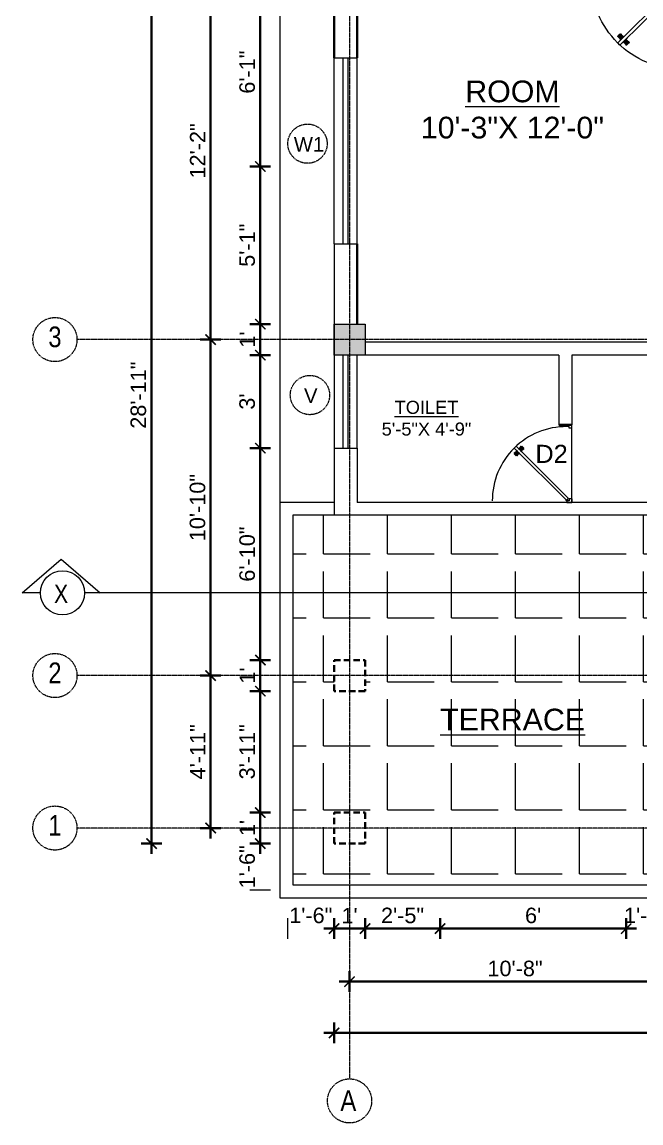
# Model space of a CAD drawing. Header units: inches. Extents: x 160056 to 168773, y -25300 to -22134.
# Drawn here: x 162076.2 to 162315.7, y -23704.1 to -23278.1 of the extents above; entities that cross this region are included whole.
import ezdxf

# ---------------------------------------------------------------- set-up
doc = ezdxf.new("R2010")
doc.units = ezdxf.units.IN
doc.header["$LTSCALE"] = 0.5
doc.header["$MEASUREMENT"] = 0
doc.header["$PDMODE"] = 66
doc.linetypes.add('CENTER', pattern=[2, 1.25, -0.25, 0.25, -0.25])
doc.linetypes.add('HIDDEN', pattern=[0.375, 0.25, -0.125])
for name, color, linetype, lineweight in [('Annotate-Lite.w', 177, 'Continuous', 9), ('Annotations-Bold.w', 177, 'Continuous', 13), ('DOOR & WIN', 1, 'Continuous', 25), ('PUERTAS', 7, 'Continuous', 9), ('TEXT', 220, 'Continuous', 9), ('wall', 1, 'Continuous', 40)]:
    doc.layers.add(name, color=color, linetype=linetype, lineweight=lineweight)
doc.styles.add('ARAIL', font='ARIALN.TTF')
doc.styles.add('DIMTEXT', font='arial.ttf', dxfattribs={"height": 6})
doc.styles.add('gaurav', font='arial.ttf')
doc.styles.get("Standard").update_dxf_attribs({"font": 'arial.ttf'})
doc.dimstyles.new('1 by 96', dxfattribs={"dimtxt": 6, "dimasz": 4, "dimexe": 4, "dimexo": 4, "dimgap": 2, "dimtad": 1, "dimdec": 0, "dimzin": 0, "dimdsep": 46, "dimlunit": 4, "dimtxsty": 'Standard', "dimblk": 'ARCHTICK', "dimcen": 0, "dimdle": 4, "dimadec": 0, "dimazin": 0, "dimtfac": 1, "dimtdec": 0, "dimtix": 1, "dimtofl": 0, "dimtmove": 1, "dimatfit": 3, "dimldrblk": 'ARCHTICK', "dimfxl": 4, "dimfxlon": 1, "dimtolj": 1, "dimtzin": 0, "dimlwd": -1, "dimlwe": -1, "dimarcsym": 0})

# ---------------------------------------------------------------- blocks, each defined once
blk = doc.blocks.new('2ft6in')
at = {"layer": 'PUERTAS', "color": 2}
for p, q in [((0.84, 2.1), (21.02, 22.28)), ((21.71, 21.6), (1.47, 1.37)), ((18.33, 21.76), (18.31, 21.77)), ((21.71, 21.6), (21.02, 22.28)), ((21.18, 18.9), (21.2, 18.89)), ((0, 2), (0, 0)), ((0.6, 2), (0, 2)), ((1.33, 0), (0, 0)), ((0.6, 1.26), (0.6, 2.04)), ((0.67, 1.26), (0.6, 1.26)), ((0.67, 1.26), (0.67, 2.01)), ((0.67, 1), (0.67, 1.26)), ((1.33, 1), (0.67, 1)), ((1.31, 1.53), (0.79, 2.06)), ((1.36, 1.58), (0.81, 2.12)), ((1.36, 1.58), (1.31, 1.53)), ((1.47, 1.37), (1.31, 1.53)), ((1.33, 0), (1.33, 1)), ((28.67, 0), (28.67, 1)), ((28.67, 1), (29.33, 1)), ((28.67, 0), (30, 0)), ((29.33, 1), (29.33, 2)), ((29.33, 2), (30, 2)), ((30, 0), (30, 2))]:
    blk.add_line(p, q, dxfattribs=at)
at = {"layer": 'PUERTAS', "color": 8}
for p, q in [((18.81, 20.78), (18.04, 21.4)), ((18.86, 20.83), (18.08, 21.46)), ((18.95, 20.92), (18.2, 21.58)), ((18.44, 21.9), (18.31, 21.77)), ((19.07, 21.03), (18.34, 21.72)), ((18.44, 21.9), (18.56, 22.02)), ((18.58, 22.01), (18.56, 22.02)), ((19.3, 21.26), (18.61, 22)), ((19.42, 21.38), (18.75, 22.14)), ((19.51, 21.48), (18.88, 22.26)), ((19.55, 21.53), (18.93, 22.3)), ((19.53, 21.21), (19.44, 21.3)), ((20.07, 21.42), (19.64, 21.15)), ((18.91, 20.27), (19.19, 20.69)), ((19.13, 20.8), (19.03, 20.9)), ((19.15, 20.82), (19.05, 20.92)), ((19.09, 20.44), (19.25, 20.76)), ((19.19, 20.87), (19.1, 20.96)), ((19.25, 20.93), (19.16, 21.02)), ((19.28, 20.63), (19.32, 20.83)), ((19.4, 21.08), (19.31, 21.17)), ((19.47, 21.15), (19.38, 21.24)), ((19.43, 20.78), (19.4, 20.9)), ((19.51, 21.19), (19.42, 21.28)), ((19.55, 20.91), (19.43, 20.94)), ((19.7, 21.06), (19.51, 21.01)), ((19.89, 21.24), (19.58, 21.08)), ((19.69, 19.49), (20.12, 19.76)), ((19.87, 19.67), (20.18, 19.83)), ((20.06, 19.85), (20.25, 19.9)), ((20.21, 20), (20.33, 19.97)), ((20.21, 19.38), (20.83, 18.61)), ((20.23, 19.7), (20.32, 19.61)), ((20.25, 19.72), (20.34, 19.63)), ((20.25, 19.43), (20.88, 18.65)), ((20.29, 19.76), (20.38, 19.67)), ((20.33, 20.13), (20.36, 20.01)), ((20.34, 19.53), (21, 18.77)), ((20.36, 19.83), (20.45, 19.74)), ((20.48, 20.28), (20.44, 20.08)), ((20.46, 19.64), (21.14, 18.91)), ((20.5, 19.98), (20.6, 19.89)), ((20.67, 20.47), (20.51, 20.15)), ((20.85, 20.64), (20.57, 20.22)), ((20.57, 20.04), (20.66, 19.95)), ((20.61, 20.09), (20.7, 19.99)), ((20.63, 20.11), (20.72, 20.01)), ((20.69, 19.87), (21.42, 19.19)), ((20.81, 19.99), (21.56, 19.33)), ((20.9, 20.08), (21.68, 19.45)), ((20.95, 20.13), (21.72, 19.51)), ((21.32, 19.01), (21.2, 18.89)), ((21.32, 19.01), (21.44, 19.14)), ((21.43, 19.15), (21.44, 19.14)), ((0, 0), (30, 0))]:
    blk.add_line(p, q, dxfattribs=at)
at = {"layer": 'PUERTAS', "color": 1}
for p, q in [((18.06, 21.44), (18.48, 21.86)), ((18.74, 20.79), (18.06, 21.34)), ((18.08, 21.51), (18.45, 21.88)), ((18.11, 21.49), (18.08, 21.51)), ((18.82, 22.25), (18.45, 21.88)), ((18.9, 22.28), (18.48, 21.86)), ((18.84, 22.23), (18.82, 22.25)), ((19.54, 21.59), (18.99, 22.27)), ((19.54, 21.5), (19.18, 21.15)), ((19.45, 21.31), (19.24, 21.1)), ((19.45, 21.41), (19.45, 21.41)), ((19.54, 21.22), (19.45, 21.31)), ((20.12, 21.49), (19.74, 21.24)), ((20.22, 21.48), (20.22, 21.49)), ((18.83, 20.8), (19.18, 21.15)), ((18.84, 20.21), (19.1, 20.6)), ((18.85, 20.11), (18.84, 20.12)), ((18.92, 20.89), (18.93, 20.88)), ((19.02, 20.88), (19.24, 21.1)), ((19.12, 20.8), (19.03, 20.89)), ((19.1, 20.7), (19.11, 20.69)), ((19.1, 20.6), (19.1, 20.6)), ((19.11, 20.79), (19.33, 21.01)), ((19.55, 21.22), (19.33, 21.01)), ((19.53, 19.43), (19.54, 19.42)), ((19.64, 21.23), (19.64, 21.23)), ((19.64, 19.42), (20.02, 19.67)), ((19.74, 21.24), (19.73, 21.23)), ((20.02, 19.67), (20.03, 19.68)), ((20.12, 19.68), (20.12, 19.68)), ((20.21, 19.69), (20.43, 19.9)), ((20.22, 19.41), (20.57, 19.76)), ((20.22, 19.69), (20.31, 19.6)), ((20.22, 19.32), (20.76, 18.64)), ((20.31, 19.6), (20.52, 19.81)), ((20.31, 19.5), (20.31, 19.5)), ((20.65, 20.12), (20.43, 19.9)), ((20.74, 20.03), (20.52, 19.81)), ((20.93, 20.11), (20.57, 19.76)), ((20.64, 20.11), (20.73, 20.02)), ((20.66, 20.31), (20.65, 20.31)), ((20.65, 20.21), (20.65, 20.22)), ((20.91, 20.7), (20.66, 20.31)), ((20.84, 20.02), (20.83, 20.03)), ((20.86, 18.63), (21.28, 19.05)), ((20.91, 20.8), (20.91, 20.79)), ((20.91, 18.68), (20.94, 18.66)), ((20.94, 18.66), (21.31, 19.03)), ((21.02, 20.12), (21.7, 19.57)), ((21.7, 19.47), (21.28, 19.05)), ((21.67, 19.4), (21.31, 19.03)), ((21.65, 19.42), (21.67, 19.4))]:
    blk.add_line(p, q, dxfattribs=at)
at = {"layer": 'PUERTAS', "color": 2}
for radius in [0.129, 0.0627]:
    blk.add_circle((0.68, 2.14), radius, dxfattribs=at)
at = {"layer": 'PUERTAS', "color": 8}
blk.add_arc((0.68, 2.14), 28.65, 359.7285, 90.0333, dxfattribs=at)
at = {"layer": 'PUERTAS', "color": 1}
for centre, start, end in [((18.94, 22.23), 38.9236, 135), ((19.4, 21.36), 315, 45), ((19.49, 21.55), 315, 38.9236), ((20.17, 21.44), 45, 135), ((18.78, 20.84), 231.0764, 315), ((18.89, 20.16), 135, 225), ((18.97, 20.93), 225, 315), ((19.16, 20.74), 135, 219.7428), ((19.06, 20.65), 315, 39.7428), ((19.59, 19.47), 225, 315), ((19.6, 21.18), 50.2572, 135), ((19.68, 21.28), 230.2572, 315), ((20.07, 19.63), 50.2572, 135), ((20.16, 19.73), 230.2572, 315), ((20.27, 19.36), 135, 218.9236), ((20.35, 19.55), 135, 225), ((20.7, 20.26), 135, 219.7428), ((20.6, 20.17), 315, 39.7428), ((20.78, 19.98), 45, 135), ((20.82, 18.68), 218.9236, 315), ((20.87, 20.75), 315, 45), ((20.98, 20.07), 51.0764, 135), ((21.65, 19.52), 315, 51.0764)]:
    blk.add_arc(centre, 0.0667, start, end, dxfattribs=at)
blk = doc.blocks.new('*U216')
at = {"color": 3}
blk.add_blockref('2ft6in', (0, 0), dxfattribs=at)
blk = doc.blocks.new('3ft')
at = {"layer": 'PUERTAS', "color": 6}
for p, q in [((1.01, 2.52), (25.23, 26.74)), ((26.05, 25.92), (1.77, 1.64)), ((26.05, 25.92), (25.23, 26.74)), ((0, 2.4), (0, 0)), ((0.72, 2.4), (0, 2.4)), ((1.6, 0), (0, 0)), ((0.72, 1.52), (0.72, 2.44)), ((0.8, 1.52), (0.72, 1.52)), ((0.8, 1.52), (0.8, 2.41)), ((0.8, 1.2), (0.8, 1.52)), ((1.6, 1.2), (0.8, 1.2)), ((1.57, 1.84), (0.94, 2.47)), ((1.63, 1.89), (0.97, 2.55)), ((1.63, 1.89), (1.57, 1.84)), ((1.77, 1.64), (1.57, 1.84)), ((1.6, 0), (1.6, 1.2)), ((34.4, 0), (34.4, 1.2)), ((34.4, 1.2), (35.2, 1.2)), ((34.4, 0), (36, 0)), ((35.2, 1.2), (35.2, 2.4)), ((35.2, 2.4), (36, 2.4)), ((36, 0), (36, 2.4))]:
    blk.add_line(p, q, dxfattribs=at)
at = {"layer": 'PUERTAS', "color": 8}
for p, q in [((22.57, 24.94), (21.65, 25.68)), ((22.63, 24.99), (21.69, 25.75)), ((22.74, 25.1), (21.84, 25.9)), ((22.13, 26.28), (21.98, 26.13)), ((22.88, 25.24), (22.01, 26.06)), ((22.13, 26.28), (22.27, 26.42)), ((22.29, 26.41), (22.27, 26.42)), ((23.16, 25.52), (22.34, 26.39)), ((23.3, 25.66), (22.5, 26.56)), ((23.41, 25.77), (22.65, 26.71)), ((23.46, 25.83), (22.72, 26.75)), ((23.44, 25.45), (23.33, 25.56)), ((24.08, 25.71), (23.57, 25.38)), ((22.69, 24.32), (23.02, 24.83)), ((22.95, 24.96), (22.84, 25.07)), ((22.98, 24.99), (22.86, 25.1)), ((23.03, 25.04), (22.91, 25.15)), ((22.91, 24.53), (23.1, 24.91)), ((23.11, 25.12), (22.99, 25.23)), ((23.13, 24.76), (23.18, 24.99)), ((23.28, 25.3), (23.17, 25.41)), ((23.36, 25.37), (23.25, 25.49)), ((23.31, 24.94), (23.28, 25.08)), ((23.41, 25.43), (23.3, 25.54)), ((23.46, 25.09), (23.32, 25.13)), ((23.64, 25.27), (23.41, 25.22)), ((23.87, 25.49), (23.49, 25.3)), ((23.63, 23.38), (24.14, 23.72)), ((23.84, 23.6), (24.22, 23.79)), ((24.07, 23.82), (24.3, 23.88)), ((24.25, 24), (24.39, 23.97)), ((24.25, 23.26), (24.99, 22.34)), ((24.27, 23.64), (24.38, 23.53)), ((24.3, 23.67), (24.41, 23.56)), ((24.3, 23.32), (25.06, 22.38)), ((24.35, 23.72), (24.46, 23.61)), ((24.4, 24.15), (24.43, 24.01)), ((24.41, 23.43), (25.2, 22.53)), ((24.43, 23.8), (24.54, 23.69)), ((24.58, 24.33), (24.52, 24.1)), ((24.55, 23.57), (25.37, 22.7)), ((24.6, 23.97), (24.72, 23.86)), ((24.8, 24.56), (24.61, 24.18)), ((25.02, 24.77), (24.68, 24.26)), ((24.68, 24.05), (24.79, 23.94)), ((24.73, 24.1), (24.85, 23.99)), ((24.76, 24.13), (24.87, 24.02)), ((24.83, 23.85), (25.7, 23.03)), ((24.97, 23.99), (25.87, 23.2)), ((25.08, 24.1), (26.02, 23.34)), ((25.14, 24.15), (26.06, 23.41)), ((25.58, 22.82), (25.43, 22.67)), ((25.58, 22.82), (25.73, 22.97)), ((25.72, 22.98), (25.73, 22.97)), ((0, 0), (36, 0))]:
    blk.add_line(p, q, dxfattribs=at)
at = {"layer": 'PUERTAS', "color": 1}
for p, q in [((21.67, 25.73), (22.17, 26.23)), ((22.49, 24.95), (21.67, 25.61)), ((21.7, 25.82), (22.14, 26.26)), ((21.73, 25.79), (21.7, 25.82)), ((22.58, 26.7), (22.14, 26.26)), ((22.67, 26.73), (22.17, 26.23)), ((22.61, 26.67), (22.58, 26.7)), ((23.45, 25.91), (22.79, 26.73)), ((23.44, 25.81), (23.02, 25.38)), ((23.34, 25.58), (23.08, 25.32)), ((23.33, 25.7), (23.34, 25.69)), ((23.45, 25.46), (23.33, 25.57)), ((24.15, 25.79), (23.68, 25.48)), ((24.27, 25.78), (24.26, 25.79)), ((22.6, 24.96), (23.02, 25.38)), ((22.61, 24.25), (22.92, 24.72)), ((22.62, 24.13), (22.61, 24.14)), ((22.7, 25.07), (22.71, 25.06)), ((22.82, 25.06), (23.08, 25.32)), ((22.94, 24.95), (22.83, 25.07)), ((22.92, 24.72), (22.92, 24.72)), ((22.93, 24.94), (23.19, 25.21)), ((22.93, 24.84), (22.93, 24.83)), ((23.46, 25.47), (23.19, 25.21)), ((23.44, 23.31), (23.45, 23.3)), ((23.56, 23.3), (24.03, 23.61)), ((23.57, 25.47), (23.57, 25.47)), ((23.68, 25.48), (23.68, 25.48)), ((24.03, 23.61), (24.03, 23.62)), ((24.14, 23.62), (24.14, 23.62)), ((24.25, 23.62), (24.51, 23.89)), ((24.26, 23.29), (24.69, 23.71)), ((24.26, 23.63), (24.37, 23.52)), ((24.26, 23.18), (24.92, 22.37)), ((24.37, 23.52), (24.63, 23.77)), ((24.37, 23.4), (24.37, 23.4)), ((24.78, 24.15), (24.51, 23.89)), ((24.89, 24.03), (24.63, 23.77)), ((25.11, 24.14), (24.69, 23.71)), ((24.77, 24.14), (24.88, 24.03)), ((24.79, 24.38), (24.78, 24.37)), ((24.78, 24.26), (24.78, 24.26)), ((25.1, 24.84), (24.79, 24.38)), ((25, 24.03), (25, 24.03)), ((25.04, 22.36), (25.54, 22.86)), ((25.09, 24.96), (25.1, 24.95)), ((25.1, 22.42), (25.13, 22.39)), ((25.13, 22.39), (25.57, 22.83)), ((25.22, 24.14), (26.03, 23.48)), ((26.04, 23.37), (25.54, 22.86)), ((26.01, 23.27), (25.57, 22.83)), ((25.98, 23.3), (26.01, 23.27))]:
    blk.add_line(p, q, dxfattribs=at)
at = {"layer": 'PUERTAS', "color": 2}
for p, q in [((21.99, 26.11), (21.98, 26.13)), ((25.42, 22.68), (25.43, 22.67))]:
    blk.add_line(p, q, dxfattribs=at)
at = {"layer": 'PUERTAS', "color": 6}
for radius in [0.155, 0.0752]:
    blk.add_circle((0.82, 2.56), radius, dxfattribs=at)
blk.add_arc((0.82, 2.56), 34.38, 359.7285, 90.0333, dxfattribs=at)
at = {"layer": 'PUERTAS', "color": 1}
for centre, start, end in [((22.73, 26.68), 38.9236, 135), ((23.28, 25.63), 315, 45), ((23.39, 25.86), 315, 38.9236), ((24.2, 25.73), 45, 135), ((22.54, 25.01), 231.0764, 315), ((22.67, 24.2), 135, 225), ((22.77, 25.12), 225, 315), ((22.99, 24.89), 135, 219.7428), ((22.87, 24.78), 315, 39.7428), ((23.51, 23.36), 225, 315), ((23.51, 25.41), 50.2572, 135), ((23.62, 25.53), 230.2572, 315), ((24.09, 23.56), 50.2572, 135), ((24.2, 23.68), 230.2572, 315), ((24.32, 23.23), 135, 218.9236), ((24.42, 23.46), 135, 225), ((24.84, 24.31), 135, 219.7428), ((24.72, 24.21), 315, 39.7428), ((24.94, 23.98), 45, 135), ((24.98, 22.42), 218.9236, 315), ((25.04, 24.89), 315, 45), ((25.17, 24.08), 51.0764, 135), ((25.98, 23.42), 315, 51.0764)]:
    blk.add_arc(centre, 0.08, start, end, dxfattribs=at)
blk = doc.blocks.new('*U213')
at = {"color": 3, "xscale": -1}
blk.add_blockref('3ft', (42, 0), dxfattribs=at)
blk = doc.blocks.new('_ArchTick')
at = {"color": 0, "linetype": 'ByBlock', "const_width": 0.15}
blk.add_lwpolyline([(-0.5, -0.5), (0.5, 0.5)], dxfattribs=at)
blk = doc.blocks.new('*D1582')
at = {"layer": 'Defpoints', "color": 0, "transparency": 16777216}
for p in [(162196.94, -23261.02), (162168.41, -23334.02), (162196.94, -23334.02)]:
    blk.add_point(p, dxfattribs=at)
at = {"layer": 'wall', "color": 0, "transparency": 16777216}
for p, q in [((162168.41, -23257.02), (162168.41, -23338.02)), ((162172.41, -23261.02), (162164.41, -23261.02)), ((162172.41, -23334.02), (162164.41, -23334.02))]:
    blk.add_line(p, q, dxfattribs=at)
at = {"layer": 'wall', "color": 0, "transparency": 16777216, "xscale": 4, "yscale": 4, "zscale": 4}
for p, rotation in [((162168.41, -23261.02), 90), ((162168.41, -23334.02), 270)]:
    blk.add_blockref('_ArchTick', p, dxfattribs=dict(at, rotation=rotation))
at = {"layer": 'wall', "color": 0, "transparency": 16777216, "insert": (162163.35, -23297.52), "char_height": 6, "attachment_point": 5, "rotation": 90}
blk.add_mtext('\\A1;6\'-1"', dxfattribs=at)
blk = doc.blocks.new('*D1583')
at = {"layer": 'Defpoints', "color": 0, "transparency": 16777216}
for p in [(162196.94, -23334.02), (162168.41, -23395.02), (162196.94, -23395.02)]:
    blk.add_point(p, dxfattribs=at)
at = {"layer": 'wall', "color": 0, "transparency": 16777216}
for p, q in [((162168.41, -23330.02), (162168.41, -23399.02)), ((162172.41, -23334.02), (162164.41, -23334.02)), ((162172.41, -23395.02), (162164.41, -23395.02))]:
    blk.add_line(p, q, dxfattribs=at)
at = {"layer": 'wall', "color": 0, "transparency": 16777216, "xscale": 4, "yscale": 4, "zscale": 4}
for p, rotation in [((162168.41, -23334.02), 90), ((162168.41, -23395.02), 270)]:
    blk.add_blockref('_ArchTick', p, dxfattribs=dict(at, rotation=rotation))
at = {"layer": 'wall', "color": 0, "transparency": 16777216, "insert": (162163.35, -23364.52), "char_height": 6, "attachment_point": 5, "rotation": 90}
blk.add_mtext('\\A1;5\'-1"', dxfattribs=at)
blk = doc.blocks.new('*D1584')
at = {"layer": 'Defpoints', "color": 0, "transparency": 16777216}
for p in [(162196.94, -23395.02), (162168.41, -23407.02), (162196.94, -23407.02)]:
    blk.add_point(p, dxfattribs=at)
at = {"layer": 'wall', "color": 0, "transparency": 16777216}
for p, q in [((162168.41, -23391.02), (162168.41, -23411.02)), ((162172.41, -23395.02), (162164.41, -23395.02)), ((162172.41, -23407.02), (162164.41, -23407.02))]:
    blk.add_line(p, q, dxfattribs=at)
at = {"layer": 'wall', "color": 0, "transparency": 16777216, "xscale": 4, "yscale": 4, "zscale": 4}
for p, rotation in [((162168.41, -23395.02), 90), ((162168.41, -23407.02), 270)]:
    blk.add_blockref('_ArchTick', p, dxfattribs=dict(at, rotation=rotation))
at = {"layer": 'wall', "color": 0, "transparency": 16777216, "insert": (162163.4, -23401.02), "char_height": 6, "attachment_point": 5, "rotation": 90}
blk.add_mtext("\\A1;1'", dxfattribs=at)
blk = doc.blocks.new('*D1585')
at = {"layer": 'Defpoints', "color": 0, "transparency": 16777216}
for p in [(162196.94, -23407.02), (162168.41, -23443.02), (162196.94, -23443.02)]:
    blk.add_point(p, dxfattribs=at)
at = {"layer": 'wall', "color": 0, "transparency": 16777216}
for p, q in [((162168.41, -23403.02), (162168.41, -23447.02)), ((162172.41, -23407.02), (162164.41, -23407.02)), ((162172.41, -23443.02), (162164.41, -23443.02))]:
    blk.add_line(p, q, dxfattribs=at)
at = {"layer": 'wall', "color": 0, "transparency": 16777216, "xscale": 4, "yscale": 4, "zscale": 4}
for p, rotation in [((162168.41, -23407.02), 90), ((162168.41, -23443.02), 270)]:
    blk.add_blockref('_ArchTick', p, dxfattribs=dict(at, rotation=rotation))
at = {"layer": 'wall', "color": 0, "transparency": 16777216, "insert": (162163.35, -23425.02), "char_height": 6, "attachment_point": 5, "rotation": 90}
blk.add_mtext("\\A1;3'", dxfattribs=at)
blk = doc.blocks.new('*D1586')
at = {"layer": 'Defpoints', "color": 0, "transparency": 16777216}
for p in [(162196.94, -23443.02), (162168.41, -23525.02), (162196.94, -23525.02)]:
    blk.add_point(p, dxfattribs=at)
at = {"layer": 'wall', "color": 0, "transparency": 16777216}
for p, q in [((162168.41, -23439.02), (162168.41, -23529.02)), ((162172.41, -23443.02), (162164.41, -23443.02)), ((162172.41, -23525.02), (162164.41, -23525.02))]:
    blk.add_line(p, q, dxfattribs=at)
at = {"layer": 'wall', "color": 0, "transparency": 16777216, "xscale": 4, "yscale": 4, "zscale": 4}
for p, rotation in [((162168.41, -23443.02), 90), ((162168.41, -23525.02), 270)]:
    blk.add_blockref('_ArchTick', p, dxfattribs=dict(at, rotation=rotation))
at = {"layer": 'wall', "color": 0, "transparency": 16777216, "insert": (162163.35, -23484.02), "char_height": 6, "attachment_point": 5, "rotation": 90}
blk.add_mtext('\\A1;6\'-10"', dxfattribs=at)
blk = doc.blocks.new('*D1587')
at = {"layer": 'Defpoints', "color": 0, "transparency": 16777216}
for p in [(162196.94, -23525.02), (162168.41, -23537.02), (162196.94, -23537.02)]:
    blk.add_point(p, dxfattribs=at)
at = {"layer": 'wall', "color": 0, "transparency": 16777216}
for p, q in [((162168.41, -23521.02), (162168.41, -23541.02)), ((162172.41, -23525.02), (162164.41, -23525.02)), ((162172.41, -23537.02), (162164.41, -23537.02))]:
    blk.add_line(p, q, dxfattribs=at)
at = {"layer": 'wall', "color": 0, "transparency": 16777216, "xscale": 4, "yscale": 4, "zscale": 4}
for p, rotation in [((162168.41, -23525.02), 90), ((162168.41, -23537.02), 270)]:
    blk.add_blockref('_ArchTick', p, dxfattribs=dict(at, rotation=rotation))
at = {"layer": 'wall', "color": 0, "transparency": 16777216, "insert": (162163.4, -23531.02), "char_height": 6, "attachment_point": 5, "rotation": 90}
blk.add_mtext("\\A1;1'", dxfattribs=at)
blk = doc.blocks.new('*D1588')
at = {"layer": 'Defpoints', "color": 0, "transparency": 16777216}
for p in [(162196.94, -23537.02), (162168.41, -23584.02), (162196.94, -23584.02)]:
    blk.add_point(p, dxfattribs=at)
at = {"layer": 'wall', "color": 0, "transparency": 16777216}
for p, q in [((162168.41, -23533.02), (162168.41, -23588.02)), ((162172.41, -23537.02), (162164.41, -23537.02)), ((162172.41, -23584.02), (162164.41, -23584.02))]:
    blk.add_line(p, q, dxfattribs=at)
at = {"layer": 'wall', "color": 0, "transparency": 16777216, "xscale": 4, "yscale": 4, "zscale": 4}
for p, rotation in [((162168.41, -23537.02), 90), ((162168.41, -23584.02), 270)]:
    blk.add_blockref('_ArchTick', p, dxfattribs=dict(at, rotation=rotation))
at = {"layer": 'wall', "color": 0, "transparency": 16777216, "insert": (162163.35, -23560.52), "char_height": 6, "attachment_point": 5, "rotation": 90}
blk.add_mtext('\\A1;3\'-11"', dxfattribs=at)
blk = doc.blocks.new('*D1589')
at = {"layer": 'Defpoints', "color": 0, "transparency": 16777216}
for p in [(162196.94, -23584.02), (162168.41, -23596.02), (162196.94, -23596.02)]:
    blk.add_point(p, dxfattribs=at)
at = {"layer": 'wall', "color": 0, "transparency": 16777216}
for p, q in [((162168.41, -23580.02), (162168.41, -23600.02)), ((162172.41, -23584.02), (162164.41, -23584.02)), ((162172.41, -23596.02), (162164.41, -23596.02))]:
    blk.add_line(p, q, dxfattribs=at)
at = {"layer": 'wall', "color": 0, "transparency": 16777216, "xscale": 4, "yscale": 4, "zscale": 4}
for p, rotation in [((162168.41, -23584.02), 90), ((162168.41, -23596.02), 270)]:
    blk.add_blockref('_ArchTick', p, dxfattribs=dict(at, rotation=rotation))
at = {"layer": 'wall', "color": 0, "transparency": 16777216, "insert": (162163.4, -23590.02), "char_height": 6, "attachment_point": 5, "rotation": 90}
blk.add_mtext("\\A1;1'", dxfattribs=at)
blk = doc.blocks.new('*D1590')
at = {"layer": 'Defpoints', "color": 0, "transparency": 16777216}
for p in [(162149.2, -23531.02), (162196.94, -23531.02), (162196.94, -23590.02)]:
    blk.add_point(p, dxfattribs=at)
at = {"layer": 'wall', "color": 0, "transparency": 16777216}
for p, q in [((162149.2, -23594.02), (162149.2, -23527.02)), ((162153.2, -23531.02), (162145.2, -23531.02)), ((162153.2, -23590.02), (162145.2, -23590.02))]:
    blk.add_line(p, q, dxfattribs=at)
at = {"layer": 'wall', "color": 0, "transparency": 16777216, "xscale": 4, "yscale": 4, "zscale": 4}
for p, rotation in [((162149.2, -23531.02), 90), ((162149.2, -23590.02), 270)]:
    blk.add_blockref('_ArchTick', p, dxfattribs=dict(at, rotation=rotation))
at = {"layer": 'wall', "color": 0, "transparency": 16777216, "insert": (162144.19, -23560.52), "char_height": 6, "attachment_point": 5, "rotation": 90}
blk.add_mtext('\\A1;4\'-11"', dxfattribs=at)
blk = doc.blocks.new('*D1591')
at = {"layer": 'Defpoints', "color": 0, "transparency": 16777216}
for p in [(162149.2, -23401.02), (162196.94, -23401.02), (162196.94, -23531.02)]:
    blk.add_point(p, dxfattribs=at)
at = {"layer": 'wall', "color": 0, "transparency": 16777216}
for p, q in [((162149.2, -23535.02), (162149.2, -23397.02)), ((162153.2, -23401.02), (162145.2, -23401.02)), ((162153.2, -23531.02), (162145.2, -23531.02))]:
    blk.add_line(p, q, dxfattribs=at)
at = {"layer": 'wall', "color": 0, "transparency": 16777216, "xscale": 4, "yscale": 4, "zscale": 4}
for p, rotation in [((162149.2, -23401.02), 90), ((162149.2, -23531.02), 270)]:
    blk.add_blockref('_ArchTick', p, dxfattribs=dict(at, rotation=rotation))
at = {"layer": 'wall', "color": 0, "transparency": 16777216, "insert": (162144.14, -23466.02), "char_height": 6, "attachment_point": 5, "rotation": 90}
blk.add_mtext('\\A1;10\'-10"', dxfattribs=at)
blk = doc.blocks.new('*D1592')
at = {"layer": 'Defpoints', "color": 0, "transparency": 16777216}
for p in [(162149.2, -23255.02), (162196.94, -23255.02), (162196.94, -23401.02)]:
    blk.add_point(p, dxfattribs=at)
at = {"layer": 'wall', "color": 0, "transparency": 16777216}
for p, q in [((162149.2, -23405.02), (162149.2, -23251.02)), ((162153.2, -23255.02), (162145.2, -23255.02)), ((162153.2, -23401.02), (162145.2, -23401.02))]:
    blk.add_line(p, q, dxfattribs=at)
at = {"layer": 'wall', "color": 0, "transparency": 16777216, "xscale": 4, "yscale": 4, "zscale": 4}
for p, rotation in [((162149.2, -23255.02), 90), ((162149.2, -23401.02), 270)]:
    blk.add_blockref('_ArchTick', p, dxfattribs=dict(at, rotation=rotation))
at = {"layer": 'wall', "color": 0, "transparency": 16777216, "insert": (162144.19, -23328.02), "char_height": 6, "attachment_point": 5, "rotation": 90}
blk.add_mtext('\\A1;12\'-2"', dxfattribs=at)
blk = doc.blocks.new('*D1593')
at = {"layer": 'Defpoints', "color": 0, "transparency": 16777216}
for p in [(162196.94, -23249.02), (162126.32, -23596.02), (162196.94, -23596.02)]:
    blk.add_point(p, dxfattribs=at)
at = {"layer": 'wall', "color": 0, "transparency": 16777216}
for p, q in [((162126.32, -23245.02), (162126.32, -23600.02)), ((162130.32, -23249.02), (162122.32, -23249.02)), ((162130.32, -23596.02), (162122.32, -23596.02))]:
    blk.add_line(p, q, dxfattribs=at)
at = {"layer": 'wall', "color": 0, "transparency": 16777216, "xscale": 4, "yscale": 4, "zscale": 4}
for p, rotation in [((162126.32, -23249.02), 90), ((162126.32, -23596.02), 270)]:
    blk.add_blockref('_ArchTick', p, dxfattribs=dict(at, rotation=rotation))
at = {"layer": 'wall', "color": 0, "transparency": 16777216, "insert": (162121.26, -23422.52), "char_height": 6, "attachment_point": 5, "rotation": 90}
blk.add_mtext('\\A1;28\'-11"', dxfattribs=at)
blk = doc.blocks.new('*D1605')
at = {"layer": 'Defpoints', "color": 0, "transparency": 16777216}
for p in [(162196.94, -23596.02), (162208.94, -23596.02), (162208.94, -23628.94)]:
    blk.add_point(p, dxfattribs=at)
at = {"layer": 'wall', "color": 0, "transparency": 16777216}
for p, q in [((162196.94, -23624.94), (162196.94, -23632.94)), ((162208.94, -23624.94), (162208.94, -23632.94)), ((162192.94, -23628.94), (162212.94, -23628.94))]:
    blk.add_line(p, q, dxfattribs=at)
at = {"layer": 'wall', "color": 0, "transparency": 16777216, "xscale": 4, "yscale": 4, "zscale": 4, "rotation": 180}
blk.add_blockref('_ArchTick', (162196.94, -23628.94), dxfattribs=at)
at = {"layer": 'wall', "color": 0, "transparency": 16777216, "xscale": 4, "yscale": 4, "zscale": 4}
blk.add_blockref('_ArchTick', (162208.94, -23628.94), dxfattribs=at)
at = {"layer": 'wall', "color": 0, "transparency": 16777216, "insert": (162202.94, -23623.92), "char_height": 6, "attachment_point": 5}
blk.add_mtext("\\A1;1'", dxfattribs=at)
blk = doc.blocks.new('*D1606')
at = {"layer": 'Defpoints', "color": 0, "transparency": 16777216}
for p in [(162208.94, -23596.02), (162237.94, -23596.02), (162237.94, -23628.94)]:
    blk.add_point(p, dxfattribs=at)
at = {"layer": 'wall', "color": 0, "transparency": 16777216}
for p, q in [((162208.94, -23624.94), (162208.94, -23632.94)), ((162237.94, -23624.94), (162237.94, -23632.94)), ((162204.94, -23628.94), (162241.94, -23628.94))]:
    blk.add_line(p, q, dxfattribs=at)
at = {"layer": 'wall', "color": 0, "transparency": 16777216, "xscale": 4, "yscale": 4, "zscale": 4, "rotation": 180}
blk.add_blockref('_ArchTick', (162208.94, -23628.94), dxfattribs=at)
at = {"layer": 'wall', "color": 0, "transparency": 16777216, "xscale": 4, "yscale": 4, "zscale": 4}
blk.add_blockref('_ArchTick', (162237.94, -23628.94), dxfattribs=at)
at = {"layer": 'wall', "color": 0, "transparency": 16777216, "insert": (162223.44, -23623.87), "char_height": 6, "attachment_point": 5}
blk.add_mtext('\\A1;2\'-5"', dxfattribs=at)
blk = doc.blocks.new('*D1607')
at = {"layer": 'Defpoints', "color": 0, "transparency": 16777216}
for p in [(162237.94, -23596.02), (162309.94, -23596.02), (162309.94, -23628.94)]:
    blk.add_point(p, dxfattribs=at)
at = {"layer": 'wall', "color": 0, "transparency": 16777216}
for p, q in [((162237.94, -23624.94), (162237.94, -23632.94)), ((162309.94, -23624.94), (162309.94, -23632.94)), ((162233.94, -23628.94), (162313.94, -23628.94))]:
    blk.add_line(p, q, dxfattribs=at)
at = {"layer": 'wall', "color": 0, "transparency": 16777216, "xscale": 4, "yscale": 4, "zscale": 4, "rotation": 180}
blk.add_blockref('_ArchTick', (162237.94, -23628.94), dxfattribs=at)
at = {"layer": 'wall', "color": 0, "transparency": 16777216, "xscale": 4, "yscale": 4, "zscale": 4}
blk.add_blockref('_ArchTick', (162309.94, -23628.94), dxfattribs=at)
at = {"layer": 'wall', "color": 0, "transparency": 16777216, "insert": (162273.94, -23623.87), "char_height": 6, "attachment_point": 5}
blk.add_mtext("\\A1;6'", dxfattribs=at)
blk = doc.blocks.new('*D1608')
at = {"layer": 'Defpoints', "color": 0, "transparency": 16777216}
for p in [(162309.94, -23596.02), (162324.94, -23596.02), (162324.94, -23628.94)]:
    blk.add_point(p, dxfattribs=at)
at = {"layer": 'wall', "color": 0, "transparency": 16777216}
for p, q in [((162309.94, -23624.94), (162309.94, -23632.94)), ((162324.94, -23624.94), (162324.94, -23632.94))]:
    blk.add_line(p, q, dxfattribs=at)
at = {"layer": 'wall', "color": 0, "transparency": 16777216, "insert": (162317.44, -23623.87), "char_height": 6, "attachment_point": 5}
blk.add_mtext('\\A1;1\'-3"', dxfattribs=at)
blk = doc.blocks.new('*D1611')
at = {"layer": 'Defpoints', "color": 0, "transparency": 16777216}
for p in [(162202.94, -23596.02), (162330.94, -23596.02), (162330.94, -23649.45)]:
    blk.add_point(p, dxfattribs=at)
at = {"layer": 'wall', "color": 0, "transparency": 16777216}
for p, q in [((162202.94, -23645.45), (162202.94, -23653.45)), ((162330.94, -23645.45), (162330.94, -23653.45)), ((162198.94, -23649.45), (162334.94, -23649.45))]:
    blk.add_line(p, q, dxfattribs=at)
at = {"layer": 'wall', "color": 0, "transparency": 16777216, "xscale": 4, "yscale": 4, "zscale": 4, "rotation": 180}
blk.add_blockref('_ArchTick', (162202.94, -23649.45), dxfattribs=at)
at = {"layer": 'wall', "color": 0, "transparency": 16777216, "xscale": 4, "yscale": 4, "zscale": 4}
blk.add_blockref('_ArchTick', (162330.94, -23649.45), dxfattribs=at)
at = {"layer": 'wall', "color": 0, "transparency": 16777216, "insert": (162266.94, -23644.39), "char_height": 6, "attachment_point": 5}
blk.add_mtext('\\A1;10\'-8"', dxfattribs=at)
blk = doc.blocks.new('*D1613')
at = {"layer": 'Defpoints', "color": 0, "transparency": 16777216}
for p in [(162464.94, -23537.02), (162196.94, -23596.02), (162464.94, -23669.28)]:
    blk.add_point(p, dxfattribs=at)
at = {"layer": 'wall', "color": 0, "transparency": 16777216}
for p, q in [((162196.94, -23665.28), (162196.94, -23673.28)), ((162464.94, -23665.28), (162464.94, -23673.28)), ((162192.94, -23669.28), (162468.94, -23669.28))]:
    blk.add_line(p, q, dxfattribs=at)
at = {"layer": 'wall', "color": 0, "transparency": 16777216, "xscale": 4, "yscale": 4, "zscale": 4, "rotation": 180}
blk.add_blockref('_ArchTick', (162196.94, -23669.28), dxfattribs=at)
at = {"layer": 'wall', "color": 0, "transparency": 16777216, "xscale": 4, "yscale": 4, "zscale": 4}
blk.add_blockref('_ArchTick', (162464.94, -23669.28), dxfattribs=at)
at = {"layer": 'wall', "color": 0, "transparency": 16777216, "insert": (162330.94, -23664.27), "char_height": 6, "attachment_point": 5}
blk.add_mtext('\\A1;22\'-4"', dxfattribs=at)
blk = doc.blocks.new('*D1616')
at = {"layer": 'Annotate-Lite.w', "color": 0, "transparency": 16777216}
for p, q in [((162178.94, -23624.94), (162178.94, -23632.94)), ((162196.94, -23624.94), (162196.94, -23632.94))]:
    blk.add_line(p, q, dxfattribs=at)
at = {"layer": 'Defpoints', "color": 0, "transparency": 16777216}
for p in [(162196.94, -23596.02), (162178.94, -23614.02), (162178.94, -23628.94)]:
    blk.add_point(p, dxfattribs=at)
at = {"layer": 'Annotate-Lite.w', "color": 0, "transparency": 16777216, "insert": (162187.94, -23623.87), "char_height": 6, "attachment_point": 5}
blk.add_mtext('\\A1;1\'-6"', dxfattribs=at)
blk = doc.blocks.new('*D1617')
at = {"layer": 'Annotate-Lite.w', "color": 0, "transparency": 16777216}
for p, q in [((162172.41, -23596.02), (162164.41, -23596.02)), ((162172.41, -23614.02), (162164.41, -23614.02))]:
    blk.add_line(p, q, dxfattribs=at)
at = {"layer": 'Defpoints', "color": 0, "transparency": 16777216}
for p in [(162196.94, -23596.02), (162168.41, -23614.02), (162178.94, -23614.02)]:
    blk.add_point(p, dxfattribs=at)
at = {"layer": 'Annotate-Lite.w', "color": 0, "transparency": 16777216, "insert": (162163.35, -23605.02), "char_height": 6, "attachment_point": 5, "rotation": 90}
blk.add_mtext('\\A1;1\'-6"', dxfattribs=at)

msp = doc.modelspace()

# ---------------------------------------------------------------- hatches: boundary and pattern name
at = {"layer": 'Annotations-Bold.w', "linetype": 'CENTER', "ltscale": 0.3}
h = msp.add_hatch(dxfattribs=at)
h.set_pattern_fill('ANGLE', color=0, scale=90, style=0)
h.set_pattern_definition([(0, (11044.65, -1852.475), (0, 24.75), [18, -6.75]), (90, (11044.65, -1852.475), (-24.75, 2e-15), [18, -6.75])])
h.paths.add_polyline_path([(162324.94, -23537.02), (162324.94, -23525.02), (162331.94, -23525.02), (162331.94, -23523.42), (162331.94, -23489.02), (162331.94, -23469.02), (162196.94, -23469.02), (162180.94, -23469.02), (162180.94, -23612.02), (162370.94, -23612.02), (162370.94, -23571.02), (162459.94, -23571.02), (162459.94, -23537.02), (162452.94, -23537.02), (162427.94, -23537.02), (162391.94, -23537.02), (162336.94, -23537.02)])
h.paths.add_polyline_path([(162324.94, -23584.02), (162336.94, -23584.02), (162336.94, -23596.02), (162324.94, -23596.02)], flags=16)
h.paths.add_polyline_path([(162208.94, -23537.02), (162196.94, -23537.02), (162196.94, -23525.02), (162208.94, -23525.02)], flags=16)
h.paths.add_polyline_path([(162208.94, -23584.02), (162208.94, -23596.02), (162196.94, -23596.02), (162196.94, -23584.02)], flags=16)
h.paths.add_polyline_path([(162236.03, -23556.97), (162296.3, -23556.97), (162296.3, -23539.66), (162236.03, -23539.66)], flags=24)
at = {"layer": 'wall'}
msp.add_hatch(color=256, dxfattribs=at).paths.add_polyline_path([(162208.94, -23395.02), (162196.94, -23395.02), (162196.94, -23407.02), (162208.94, -23407.02)])

# ---------------------------------------------------------------- linework, layer by layer
at = {"layer": 'Annotate-Lite.w', "color": 1}
for p, q in [((162175.94, -23249.02), (162175.94, -23617.02)), ((162196.94, -23364.02), (162196.94, -23407.02)), ((162324.94, -23402.02), (162208.94, -23402.02)), ((162283.94, -23407.02), (162208.94, -23407.02)), ((162283.94, -23407.02), (162283.94, -23434.02)), ((162288.94, -23407.02), (162288.94, -23434.02)), ((162324.94, -23407.02), (162288.94, -23407.02)), ((162196.94, -23443.02), (162196.94, -23469.02)), ((162205.94, -23443.02), (162205.94, -23464.02)), ((162196.94, -23464.02), (162175.94, -23464.02)), ((162331.94, -23464.02), (162205.94, -23464.02)), ((162180.94, -23469.02), (162180.94, -23612.02)), ((162196.94, -23469.02), (162180.94, -23469.02)), ((162331.94, -23469.02), (162196.94, -23469.02)), ((162180.94, -23612.02), (162370.94, -23612.02)), ((162175.94, -23617.02), (162324.94, -23617.02)), ((162175.94, -23617.02), (162375.94, -23617.02))]:
    msp.add_line(p, q, dxfattribs=at)
at = {"layer": 'Annotate-Lite.w', "color": 3}
for p, q in [((162196.94, -23292.02), (162205.94, -23292.02)), ((162196.94, -23364.02), (162196.94, -23292.02)), ((162200.44, -23364.02), (162200.44, -23292.02)), ((162202.44, -23364.02), (162202.44, -23292.02)), ((162205.94, -23364.02), (162205.94, -23292.02)), ((162196.94, -23364.02), (162205.94, -23364.02)), ((162196.94, -23407.02), (162196.94, -23443.02)), ((162200.44, -23443.02), (162200.44, -23407.02)), ((162202.44, -23443.02), (162202.44, -23407.02)), ((162205.94, -23443.02), (162205.94, -23407.02)), ((162196.94, -23443.02), (162205.94, -23443.02))]:
    msp.add_line(p, q, dxfattribs=at)
at = {"layer": 'Annotate-Lite.w'}
msp.add_line((162288.94, -23407.02), (162288.94, -23407.02), dxfattribs=at)
msp.add_lwpolyline([(162196.94, -23395.02), (162208.94, -23395.02), (162208.94, -23407.02), (162196.94, -23407.02)], close=True, dxfattribs=at)
at = {"layer": 'Annotations-Bold.w', "color": 0, "linetype": 'CENTER', "ltscale": 0.3}
for p, q in [((162202.94, -23184.84), (162202.94, -23687.08)), ((162561.95, -23401.02), (162097.52, -23401.02)), ((162561.95, -23531.02), (162097.52, -23531.02)), ((162561.95, -23590.02), (162097.52, -23590.02))]:
    msp.add_line(p, q, dxfattribs=at)
for centre, radius in [((162186.67, -23325.22), 7.6), ((162088.98, -23401.02), 8.53), ((162187.62, -23422.48), 7.6), ((162088.98, -23531.02), 8.53), ((162088.98, -23590.02), 8.53), ((162202.94, -23695.61), 8.53)]:
    msp.add_circle(centre, radius, dxfattribs=at)
at = {"layer": 'TEXT'}
for points in [[(162083.39, -23499.04), (162076.25, -23499.04), (162091.39, -23485.95), (162106.53, -23499.04)], [(162369.76, -23499.04), (162100.46, -23499.04)]]:
    msp.add_lwpolyline(points, dxfattribs=at)
msp.add_circle((162091.92, -23499.04), 8.53, dxfattribs=at)
at = {"layer": 'wall'}
for p, q in [((162196.94, -23261.02), (162196.94, -23292.02)), ((162205.94, -23261.02), (162205.94, -23292.02)), ((162205.94, -23364.02), (162205.94, -23395.02)), ((162283.94, -23434.02), (162288.94, -23434.02))]:
    msp.add_line(p, q, dxfattribs=at)
at = {"layer": 'wall', "linetype": 'HIDDEN', "ltscale": 20}
for points in [[(162196.94, -23525.02), (162208.94, -23525.02), (162208.94, -23537.02), (162196.94, -23537.02)], [(162196.94, -23584.02), (162208.94, -23584.02), (162208.94, -23596.02), (162196.94, -23596.02)]]:
    msp.add_lwpolyline(points, close=True, dxfattribs=at)

# ---------------------------------------------------------------- block references
at = {"layer": 'DOOR & WIN', "rotation": 90}
for name, p in [('*U213', (162333.44, -23303.02)), ('*U216', (162288.94, -23464.02))]:
    msp.add_blockref(name, p, dxfattribs=at)

# ---------------------------------------------------------------- texts
at = {"layer": 'Annotations-Bold.w', "color": 0, "linetype": 'CENTER', "ltscale": 0.3, "attachment_point": 2, "style": 'gaurav'}
for s, insert, char_height, width in [('{\\LROOM\\P}10\'-3"X 12\'-0"', (162265.94, -23300.79), 8.4, 77.2712), ('{\\LTOILET\\P}5\'-5"X 4\'-9"', (162232.7, -23424.71), 5.04, 46.3627), ('{\\LTERRACE}', (162265.99, -23543.84), 8.4, 77.2712)]:
    msp.add_mtext(s, dxfattribs=dict(at, insert=insert, char_height=char_height, width=width))
at = {"layer": 'Annotations-Bold.w', "color": 0, "linetype": 'CENTER', "ltscale": 0.3, "attachment_point": 1}
for s, width, insert, char_height, style in [('W1', 8, (162181.39, -23322.67), 5.6, 'gaurav'), ('3', 6.5393, (162086.43, -23395.97), 8, 'ARAIL'), ('V', 8, (162185.33, -23419.92), 5.6, 'gaurav'), ('2', 6.5393, (162086.43, -23525.97), 8, 'ARAIL'), ('1', 6.5393, (162086.43, -23584.97), 8, 'ARAIL'), ('A', 6.5393, (162199.41, -23691.47), 8, 'ARAIL')]:
    msp.add_mtext_dynamic_manual_height_columns(s, width=width, gutter_width=100, heights=[0], dxfattribs=dict(at, insert=insert, char_height=char_height, style=style))
at = {"layer": 'TEXT', "style": 'DIMTEXT'}
msp.add_text('D2', height=7, dxfattribs=at).set_placement((162274.83, -23448.74))
at = {"layer": 'TEXT', "insert": (162088.6, -23502.99), "char_height": 7.2, "attachment_point": 7, "style": 'ARAIL'}
msp.add_mtext_dynamic_manual_height_columns('X', width=125.4648, gutter_width=90, heights=[0], dxfattribs=at)

# ---------------------------------------------------------------- dimensions: what is measured, and where the dimension line sits
at = {"layer": 'Annotate-Lite.w', "color": 1}
dim = msp.add_linear_dim(base=(162168.41, -23614.02), p1=(162196.94, -23596.02), p2=(162178.94, -23614.02), angle=90, dimstyle='1 by 96', dxfattribs=at)
dim.commit()
dim.dimension.update_dxf_attribs({"geometry": '*D1617', "text_midpoint": (162163.35, -23605.02)})
dim = msp.add_linear_dim(base=(162178.94, -23628.94), p1=(162196.94, -23596.02), p2=(162178.94, -23614.02), dimstyle='1 by 96', dxfattribs=at)
dim.commit()
dim.dimension.update_dxf_attribs({"geometry": '*D1616', "text_midpoint": (162187.94, -23623.87)})
at = {"layer": 'wall'}
for base, p1, p2, picture, middle in [((162126.32, -23596.02), (162196.94, -23249.02), (162196.94, -23596.02), '*D1593', (162121.26, -23422.52)), ((162149.2, -23255.02), (162196.94, -23401.02), (162196.94, -23255.02), '*D1592', (162144.19, -23328.02)), ((162168.41, -23334.02), (162196.94, -23261.02), (162196.94, -23334.02), '*D1582', (162163.35, -23297.52)), ((162168.41, -23395.02), (162196.94, -23334.02), (162196.94, -23395.02), '*D1583', (162163.35, -23364.52)), ((162168.41, -23407.02), (162196.94, -23395.02), (162196.94, -23407.02), '*D1584', (162163.4, -23401.02)), ((162149.2, -23401.02), (162196.94, -23531.02), (162196.94, -23401.02), '*D1591', (162144.14, -23466.02)), ((162168.41, -23443.02), (162196.94, -23407.02), (162196.94, -23443.02), '*D1585', (162163.35, -23425.02)), ((162168.41, -23525.02), (162196.94, -23443.02), (162196.94, -23525.02), '*D1586', (162163.35, -23484.02)), ((162168.41, -23537.02), (162196.94, -23525.02), (162196.94, -23537.02), '*D1587', (162163.4, -23531.02)), ((162149.2, -23531.02), (162196.94, -23590.02), (162196.94, -23531.02), '*D1590', (162144.19, -23560.52)), ((162168.41, -23584.02), (162196.94, -23537.02), (162196.94, -23584.02), '*D1588', (162163.35, -23560.52)), ((162168.41, -23596.02), (162196.94, -23584.02), (162196.94, -23596.02), '*D1589', (162163.4, -23590.02))]:
    dim = msp.add_linear_dim(base=base, p1=p1, p2=p2, angle=90, dimstyle='1 by 96', dxfattribs=at)
    dim.commit()
    dim.dimension.update_dxf_attribs({"geometry": picture, "text_midpoint": middle})
for base, p1, p2, picture, middle in [((162464.94, -23669.28), (162196.94, -23596.02), (162464.94, -23537.02), '*D1613', (162330.94, -23664.27)), ((162208.94, -23628.94), (162196.94, -23596.02), (162208.94, -23596.02), '*D1605', (162202.94, -23623.92)), ((162330.94, -23649.45), (162202.94, -23596.02), (162330.94, -23596.02), '*D1611', (162266.94, -23644.39)), ((162237.94, -23628.94), (162208.94, -23596.02), (162237.94, -23596.02), '*D1606', (162223.44, -23623.87)), ((162309.94, -23628.94), (162237.94, -23596.02), (162309.94, -23596.02), '*D1607', (162273.94, -23623.87)), ((162324.94, -23628.94), (162309.94, -23596.02), (162324.94, -23596.02), '*D1608', (162317.44, -23623.87))]:
    dim = msp.add_linear_dim(base=base, p1=p1, p2=p2, dimstyle='1 by 96', dxfattribs=at)
    dim.commit()
    dim.dimension.update_dxf_attribs({"geometry": picture, "text_midpoint": middle})

doc.saveas('drawing.dxf')
